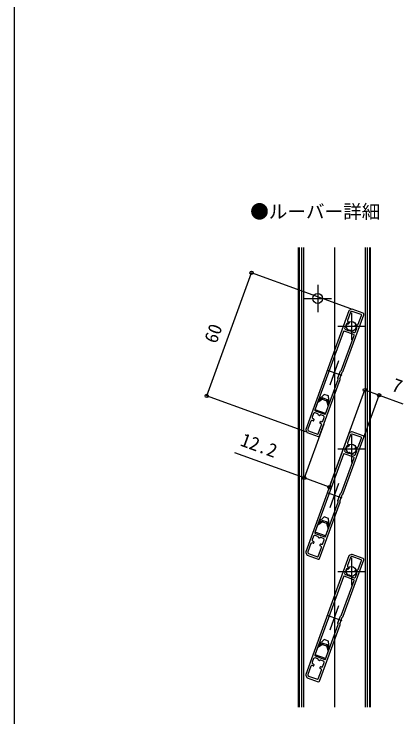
# Model space of a CAD drawing. Units: millimetres, scale not verified. Extents: x -4375 to 4375, y -6499 to 6470.
# Drawn here: x -4375 to -2597, y 37 to 3253 of the extents above; entities that cross this region are included whole.
import ezdxf
from ezdxf.enums import TextEntityAlignment as Align

# ---------------------------------------------------------------- set-up
doc = ezdxf.new("R2010")
doc.units = ezdxf.units.MM
doc.header["$LTSCALE"] = 30
for name, color, linetype in [('0-1_USER1', 3, 'Continuous'), ('0-2_YKK_12', 2, 'Continuous'), ('0-4_YKK_A1', 4, 'Continuous'), ('0-5_YKK_D', 6, 'Continuous'), ('0-6_YKK_ZWAK', 7, 'Continuous')]:
    doc.layers.add(name, color=color, linetype=linetype)
doc.styles.add('ＭＳ ゴシック', font='')
doc.styles.get('ＭＳ ゴシック').set_extended_font_data('MS Gothic')

msp = doc.modelspace()

# ---------------------------------------------------------------- linework, layer by layer
at = {"layer": '0-2_YKK_12'}
for p, q in [((-2910, 2185.73), (-2910, 80.8)), ((-2987, 2014.21), (-2987, 1889.21)), ((-3049.5, 1951.71), (-2924.5, 1951.71)), ((-2833, 1886.71), (-2833, 1761.71)), ((-2895.5, 1824.21), (-2770.5, 1824.21)), ((-2930.27, 1556.51), (-2889.73, 1667.91)), ((-2942.89, 1624.18), (-2877.11, 1600.24)), ((-2833, 1325.71), (-2833, 1200.71)), ((-2895.5, 1263.21), (-2770.5, 1263.21)), ((-2930.27, 995.51), (-2889.73, 1106.91)), ((-2942.89, 1063.18), (-2877.11, 1039.24)), ((-2833, 764.71), (-2833, 639.71)), ((-2895.5, 702.21), (-2770.5, 702.21)), ((-2930.27, 434.51), (-2889.73, 545.91)), ((-2942.89, 502.18), (-2877.11, 478.24))]:
    msp.add_line(p, q, dxfattribs=at)
at = {"layer": '0-4_YKK_A1'}
for p, q in [((-3075, 80.8), (-3075, 2185.73)), ((-3070, 80.8), (-3070, 2185.73)), ((-3060, 80.8), (-3060, 2185.73)), ((-3050, 80.8), (-3050, 2185.73)), ((-2770, 2185.73), (-2770, 80.8)), ((-2760, 2185.73), (-2760, 80.8)), ((-2750, 2185.73), (-2750, 80.8)), ((-2745, 80.8), (-2745, 2185.73)), ((-2832.06, 1902.02), (-2842.62, 1897.09)), ((-2779.25, 1883.73), (-2829.76, 1902.12)), ((-2844.17, 1895.4), (-3041.7, 1352.71)), ((-2869.97, 1619.85), (-2776.26, 1877.32)), ((-2836.99, 1888.82), (-2850.68, 1851.2)), ((-2831.63, 1892.29), (-2835.44, 1890.51)), ((-2788.9, 1877.67), (-2829.34, 1892.39)), ((-2801.82, 1833.42), (-2787.11, 1873.83)), ((-2848.87, 1835.64), (-2850.77, 1836.34)), ((-2847.69, 1844.79), (-2844.15, 1843.51)), ((-2822.08, 1786.52), (-2865.31, 1802.25)), ((-2857.18, 1833.35), (-2863.34, 1816.43)), ((-2860.35, 1810.03), (-2847.44, 1805.33)), ((-2845.11, 1806.06), (-2844.86, 1806.42)), ((-2835.06, 1802.85), (-2835.1, 1802.41)), ((-2814.47, 1798.65), (-2808.32, 1815.56)), ((-2811.31, 1821.97), (-2813.21, 1822.67)), ((-2811.77, 1831.72), (-2808.23, 1830.43)), ((-2869.15, 1800.46), (-2999.8, 1441.5)), ((-2877.61, 1625.19), (-2820.29, 1782.68)), ((-2833.79, 1800.36), (-2820.88, 1795.66)), ((-2894.11, 1588.61), (-2882.75, 1619.83)), ((-2884.83, 1587.8), (-2875.12, 1614.48)), ((-2881.86, 1621.1), (-2878.5, 1623.92)), ((-2874.23, 1615.75), (-2870.86, 1618.58)), ((-2978.05, 1322.91), (-2884.34, 1580.38)), ((-2950.94, 1423.71), (-2893.62, 1581.19)), ((-2893.49, 1582.74), (-2894.25, 1587.07)), ((-2884.2, 1581.93), (-2884.97, 1586.25)), ((-2981.33, 1489.77), (-2956.97, 1512.83)), ((-2938.18, 1505.99), (-2956.97, 1512.83)), ((-2998.43, 1442.79), (-2981.33, 1489.77)), ((-2964.99, 1490.82), (-2986.34, 1476.01)), ((-2962.81, 1496.8), (-2984.16, 1481.99)), ((-2962.81, 1496.8), (-2964.99, 1490.82)), ((-2964.99, 1490.82), (-2946.19, 1483.98)), ((-2962.81, 1496.8), (-2944.02, 1489.96)), ((-2944.02, 1489.96), (-2937.18, 1464.89)), ((-2934.35, 1472.67), (-2938.18, 1505.99)), ((-2934.35, 1472.67), (-2951.45, 1425.69)), ((-3005.62, 1425.52), (-3011.77, 1408.61)), ((-2986.3, 1423.81), (-2999.21, 1428.51)), ((-2951.45, 1425.69), (-2998.43, 1442.79)), ((-2998.01, 1437.65), (-2954.78, 1421.92)), ((-2985.03, 1421.32), (-2984.99, 1421.76)), ((-2974.98, 1418.11), (-2975.23, 1417.76)), ((-2959.74, 1414.15), (-2972.65, 1418.85)), ((-3018.27, 1390.75), (-3031.96, 1353.14)), ((-3008.32, 1392.45), (-3011.86, 1393.74)), ((-3008.79, 1402.2), (-3006.88, 1401.51)), ((-2971.22, 1388.53), (-2969.32, 1387.83)), ((-2962.91, 1390.82), (-2956.75, 1407.74)), ((-2984.12, 1332.56), (-2969.41, 1372.97)), ((-2972.4, 1379.38), (-2975.94, 1380.67)), ((-2844.17, 1334.4), (-3041.7, 791.71)), ((-3041.6, 1350.42), (-3036.67, 1339.86)), ((-3034.98, 1338.3), (-2984.46, 1319.92)), ((-3031.86, 1350.84), (-3030.09, 1347.04)), ((-3028.39, 1345.49), (-2987.96, 1330.77)), ((-2836.99, 1327.82), (-2850.68, 1290.2)), ((-2832.06, 1341.02), (-2842.62, 1336.09)), ((-2831.63, 1331.29), (-2835.44, 1329.51)), ((-2779.25, 1322.73), (-2829.76, 1341.12)), ((-2788.9, 1316.67), (-2829.34, 1331.39)), ((-2869.97, 1058.85), (-2776.26, 1316.32)), ((-2801.82, 1272.42), (-2787.11, 1312.83)), ((-2857.18, 1272.35), (-2863.34, 1255.43)), ((-2848.87, 1274.64), (-2850.77, 1275.34)), ((-2847.69, 1283.79), (-2844.15, 1282.51)), ((-2814.47, 1237.65), (-2808.32, 1254.56)), ((-2811.31, 1260.97), (-2813.21, 1261.67)), ((-2811.77, 1270.72), (-2808.23, 1269.43)), ((-2869.15, 1239.46), (-2999.8, 880.5)), ((-2822.08, 1225.52), (-2865.31, 1241.25)), ((-2860.35, 1249.03), (-2847.44, 1244.33)), ((-2845.11, 1245.06), (-2844.86, 1245.42)), ((-2835.06, 1241.85), (-2835.1, 1241.41)), ((-2833.79, 1239.36), (-2820.88, 1234.66)), ((-2877.61, 1064.19), (-2820.29, 1221.68)), ((-2881.86, 1060.1), (-2878.5, 1062.92)), ((-2894.11, 1027.61), (-2882.75, 1058.83)), ((-2884.83, 1026.8), (-2875.12, 1053.48)), ((-2874.23, 1054.75), (-2870.86, 1057.58)), ((-2978.05, 761.91), (-2884.34, 1019.38)), ((-2950.94, 862.71), (-2893.62, 1020.19)), ((-2893.49, 1021.74), (-2894.25, 1026.07)), ((-2884.2, 1020.93), (-2884.97, 1025.25)), ((-2962.81, 935.8), (-2984.16, 920.99)), ((-2981.33, 928.77), (-2956.97, 951.83)), ((-2962.81, 935.8), (-2964.99, 929.82)), ((-2962.81, 935.8), (-2944.02, 928.96)), ((-2938.18, 944.99), (-2956.97, 951.83)), ((-2934.35, 911.67), (-2938.18, 944.99)), ((-2998.43, 881.79), (-2981.33, 928.77)), ((-2964.99, 929.82), (-2986.34, 915.01)), ((-2964.99, 929.82), (-2946.19, 922.98)), ((-2934.35, 911.67), (-2951.45, 864.69)), ((-2944.02, 928.96), (-2937.18, 903.89)), ((-2951.45, 864.69), (-2998.43, 881.79)), ((-2998.01, 876.65), (-2954.78, 860.92)), ((-3005.62, 864.52), (-3011.77, 847.61)), ((-3008.79, 841.2), (-3006.88, 840.51)), ((-2986.3, 862.81), (-2999.21, 867.51)), ((-2985.03, 860.32), (-2984.99, 860.76)), ((-2974.98, 857.11), (-2975.23, 856.76)), ((-2959.74, 853.15), (-2972.65, 857.85)), ((-2962.91, 829.82), (-2956.75, 846.74)), ((-3018.27, 829.75), (-3031.96, 792.14)), ((-3008.32, 831.45), (-3011.86, 832.74)), ((-2984.12, 771.56), (-2969.41, 811.97)), ((-2972.4, 818.38), (-2975.94, 819.67)), ((-2971.22, 827.53), (-2969.32, 826.83)), ((-2844.17, 773.4), (-3041.7, 230.71)), ((-3041.6, 789.42), (-3036.67, 778.86)), ((-3034.98, 777.3), (-2984.46, 758.92)), ((-3031.86, 789.84), (-3030.09, 786.04)), ((-3028.39, 784.49), (-2987.96, 769.77)), ((-2832.06, 780.02), (-2842.62, 775.09)), ((-2779.25, 761.73), (-2829.76, 780.12)), ((-2869.97, 497.85), (-2776.26, 755.32)), ((-2836.99, 766.82), (-2850.68, 729.2)), ((-2831.63, 770.29), (-2835.44, 768.51)), ((-2788.9, 755.67), (-2829.34, 770.39)), ((-2801.82, 711.42), (-2787.11, 751.83)), ((-2857.18, 711.35), (-2863.34, 694.43)), ((-2848.87, 713.64), (-2850.77, 714.34)), ((-2847.69, 722.79), (-2844.15, 721.51)), ((-2811.77, 709.72), (-2808.23, 708.43)), ((-2869.15, 678.46), (-2999.8, 319.5)), ((-2822.08, 664.52), (-2865.31, 680.25)), ((-2860.35, 688.03), (-2847.44, 683.33)), ((-2845.11, 684.06), (-2844.86, 684.42)), ((-2835.06, 680.85), (-2835.1, 680.41)), ((-2833.79, 678.36), (-2820.88, 673.66)), ((-2814.47, 676.65), (-2808.32, 693.56)), ((-2811.31, 699.97), (-2813.21, 700.67)), ((-2877.61, 503.19), (-2820.29, 660.68)), ((-2894.11, 466.61), (-2882.75, 497.83)), ((-2884.83, 465.8), (-2875.12, 492.48)), ((-2881.86, 499.1), (-2878.5, 501.92)), ((-2874.23, 493.75), (-2870.86, 496.58)), ((-2978.05, 200.91), (-2884.34, 458.38)), ((-2950.94, 301.71), (-2893.62, 459.19)), ((-2893.49, 460.74), (-2894.25, 465.07)), ((-2884.2, 459.93), (-2884.97, 464.25)), ((-2981.33, 367.77), (-2956.97, 390.83)), ((-2938.18, 383.99), (-2956.97, 390.83)), ((-2998.43, 320.79), (-2981.33, 367.77)), ((-2964.99, 368.82), (-2986.34, 354.01)), ((-2962.81, 374.8), (-2984.16, 359.99)), ((-2962.81, 374.8), (-2964.99, 368.82)), ((-2964.99, 368.82), (-2946.19, 361.98)), ((-2962.81, 374.8), (-2944.02, 367.96)), ((-2944.02, 367.96), (-2937.18, 342.89)), ((-2934.35, 350.67), (-2938.18, 383.99)), ((-2934.35, 350.67), (-2951.45, 303.69)), ((-3005.62, 303.52), (-3011.77, 286.61)), ((-2986.3, 301.81), (-2999.21, 306.51)), ((-2951.45, 303.69), (-2998.43, 320.79)), ((-2998.01, 315.65), (-2954.78, 299.92)), ((-2985.03, 299.32), (-2984.99, 299.76)), ((-2974.98, 296.11), (-2975.23, 295.76)), ((-2959.74, 292.15), (-2972.65, 296.85)), ((-3018.27, 268.75), (-3031.96, 231.14)), ((-3008.32, 270.45), (-3011.86, 271.74)), ((-3008.79, 280.2), (-3006.88, 279.51)), ((-2972.4, 257.38), (-2975.94, 258.67)), ((-2971.22, 266.53), (-2969.32, 265.83)), ((-2962.91, 268.82), (-2956.75, 285.74)), ((-3041.6, 228.42), (-3036.67, 217.86)), ((-3031.86, 228.84), (-3030.09, 225.04)), ((-2984.12, 210.56), (-2969.41, 250.97)), ((-3034.98, 216.3), (-2984.46, 197.92)), ((-3028.39, 223.49), (-2987.96, 208.77))]:
    msp.add_line(p, q, dxfattribs=at)
for points in [[(-2944.02, 1489.96), (-2946.19, 1483.98), (-2939.35, 1458.91)], [(-2944.02, 928.96), (-2946.19, 922.98), (-2939.35, 897.91)], [(-2944.02, 367.96), (-2946.19, 361.98), (-2939.35, 336.91)]]:
    msp.add_lwpolyline(points, dxfattribs=at)
for centre in [(-2987, 1951.71), (-2833, 1824.21), (-2833, 1263.21), (-2833, 702.21)]:
    msp.add_circle(centre, 22.5, dxfattribs=at)
for centre, radius, start, end in [((-2830.79, 1899.3), 3, 70, 115), ((-2841.35, 1894.37), 3, 115, 160), ((-2834.17, 1887.79), 3, 115, 160), ((-2830.37, 1889.57), 3, 70, 115), ((-2789.93, 1874.85), 3, 340, 70), ((-2780.96, 1879.03), 5, 340, 70), ((-2852.48, 1831.64), 5, 70, 160), ((-2845.98, 1849.49), 5, 160, 250), ((-2847.84, 1838.46), 3, 250, 314.62307), ((-2833.09, 1823.52), 18, 125.1501, 134.62307), ((-2845.18, 1840.69), 3, 305.1501, 70), ((-2866.33, 1799.43), 3, 70, 160), ((-2858.64, 1814.72), 5, 160, 250), ((-2846.75, 1807.21), 2, 250, 325), ((-2842.41, 1804.7), 3, 63.66596, 145), ((-2833.09, 1823.52), 18, 243.66596, 256.33404), ((-2838.05, 1803.11), 3, 355, 76.33404), ((-2833.11, 1802.24), 2, 175, 250), ((-2812.79, 1828.9), 3, 70, 194.8499), ((-2833.09, 1823.52), 18, 5.37693, 14.8499), ((-2812.18, 1825.48), 3, 185.37693, 250), ((-2813.02, 1817.27), 5, 340, 70), ((-2806.52, 1835.13), 5, 250, 340), ((-2823.11, 1783.7), 3, 340, 70), ((-2819.17, 1800.36), 5, 250, 340), ((-2879.93, 1618.8), 3, 130, 160), ((-2880.43, 1626.22), 3, 310, 340), ((-2872.3, 1613.46), 3, 130, 160), ((-2872.79, 1620.88), 3, 310, 340), ((-2891.29, 1587.59), 3, 160, 190), ((-2896.44, 1582.22), 3, 340, 10), ((-2882.01, 1586.78), 3, 160, 190), ((-2887.16, 1581.41), 3, 340, 10), ((-3000.92, 1423.81), 5, 70, 160), ((-2996.98, 1440.47), 3, 160, 250), ((-2986.98, 1421.93), 2, 355, 70), ((-2982.04, 1421.06), 3, 175, 256.33404), ((-2987, 1400.66), 18, 63.66596, 76.33404), ((-2977.68, 1419.48), 3, 243.66596, 325), ((-2973.34, 1416.97), 2, 70, 145), ((-2953.76, 1424.74), 3, 250, 340), ((-3013.57, 1389.04), 5, 70, 160), ((-3007.08, 1406.9), 5, 160, 250), ((-3007.3, 1395.27), 3, 250, 14.8499), ((-3007.91, 1398.69), 3, 5.37693, 70), ((-2987, 1400.66), 18, 185.37693, 194.8499), ((-2974.91, 1383.48), 3, 125.1501, 250), ((-2987, 1400.66), 18, 305.1501, 314.62307), ((-2972.25, 1385.71), 3, 70, 134.62307), ((-2967.61, 1392.53), 5, 250, 340), ((-2961.45, 1409.45), 5, 340, 70), ((-3038.88, 1351.69), 3, 160, 205), ((-3029.14, 1352.11), 3, 160, 205), ((-2974.11, 1374.68), 5, 340, 70), ((-3033.95, 1341.12), 3, 205, 250), ((-3027.37, 1348.31), 3, 205, 250), ((-2986.93, 1333.59), 3, 250, 340), ((-2982.75, 1324.62), 5, 250, 340), ((-2841.35, 1333.37), 3, 115, 160), ((-2834.17, 1326.79), 3, 115, 160), ((-2830.79, 1338.3), 3, 70, 115), ((-2830.37, 1328.57), 3, 70, 115), ((-2780.96, 1318.03), 5, 340, 70), ((-2845.98, 1288.49), 5, 160, 250), ((-2789.93, 1313.85), 3, 340, 70), ((-2858.64, 1253.72), 5, 160, 250), ((-2852.48, 1270.64), 5, 70, 160), ((-2847.84, 1277.46), 3, 250, 314.62307), ((-2833.09, 1262.52), 18, 125.1501, 134.62307), ((-2845.18, 1279.69), 3, 305.1501, 70), ((-2812.79, 1267.9), 3, 70, 194.8499), ((-2833.09, 1262.52), 18, 5.37693, 14.8499), ((-2812.18, 1264.48), 3, 185.37693, 250), ((-2813.02, 1256.27), 5, 340, 70), ((-2806.52, 1274.13), 5, 250, 340), ((-2866.33, 1238.43), 3, 70, 160), ((-2846.75, 1246.21), 2, 250, 325), ((-2842.41, 1243.7), 3, 63.66596, 145), ((-2833.09, 1262.52), 18, 243.66596, 256.33404), ((-2838.05, 1242.11), 3, 355, 76.33404), ((-2833.11, 1241.24), 2, 175, 250), ((-2823.11, 1222.7), 3, 340, 70), ((-2819.17, 1239.36), 5, 250, 340), ((-2880.43, 1065.22), 3, 310, 340), ((-2879.93, 1057.8), 3, 130, 160), ((-2872.3, 1052.46), 3, 130, 160), ((-2872.79, 1059.88), 3, 310, 340), ((-2891.29, 1026.59), 3, 160, 190), ((-2896.44, 1021.22), 3, 340, 10), ((-2882.01, 1025.78), 3, 160, 190), ((-2887.16, 1020.41), 3, 340, 10), ((-2996.98, 879.47), 3, 160, 250), ((-3007.08, 845.9), 5, 160, 250), ((-3007.91, 837.69), 3, 5.37693, 70), ((-3000.92, 862.81), 5, 70, 160), ((-2987, 839.66), 18, 185.37693, 194.8499), ((-2986.98, 860.93), 2, 355, 70), ((-2982.04, 860.06), 3, 175, 256.33404), ((-2987, 839.66), 18, 63.66596, 76.33404), ((-2977.68, 858.48), 3, 243.66596, 325), ((-2973.34, 855.97), 2, 70, 145), ((-2961.45, 848.45), 5, 340, 70), ((-2953.76, 863.74), 3, 250, 340), ((-3013.57, 828.04), 5, 70, 160), ((-3007.3, 834.27), 3, 250, 14.8499), ((-2974.91, 822.48), 3, 125.1501, 250), ((-2987, 839.66), 18, 305.1501, 314.62307), ((-2972.25, 824.71), 3, 70, 134.62307), ((-2974.11, 813.68), 5, 340, 70), ((-2967.61, 831.53), 5, 250, 340), ((-3038.88, 790.69), 3, 160, 205), ((-3033.95, 780.12), 3, 205, 250), ((-3029.14, 791.11), 3, 160, 205), ((-3027.37, 787.31), 3, 205, 250), ((-2841.35, 772.37), 3, 115, 160), ((-2830.79, 777.3), 3, 70, 115), ((-2986.93, 772.59), 3, 250, 340), ((-2982.75, 763.62), 5, 250, 340), ((-2834.17, 765.79), 3, 115, 160), ((-2830.37, 767.57), 3, 70, 115), ((-2789.93, 752.85), 3, 340, 70), ((-2780.96, 757.03), 5, 340, 70), ((-2852.48, 709.64), 5, 70, 160), ((-2845.98, 727.49), 5, 160, 250), ((-2847.84, 716.46), 3, 250, 314.62307), ((-2833.09, 701.52), 18, 125.1501, 134.62307), ((-2845.18, 718.69), 3, 305.1501, 70), ((-2812.79, 706.9), 3, 70, 194.8499), ((-2806.52, 713.13), 5, 250, 340), ((-2866.33, 677.43), 3, 70, 160), ((-2858.64, 692.72), 5, 160, 250), ((-2846.75, 685.21), 2, 250, 325), ((-2842.41, 682.7), 3, 63.66596, 145), ((-2833.09, 701.52), 18, 243.66596, 256.33404), ((-2838.05, 681.11), 3, 355, 76.33404), ((-2833.11, 680.24), 2, 175, 250), ((-2819.17, 678.36), 5, 250, 340), ((-2833.09, 701.52), 18, 5.37693, 14.8499), ((-2812.18, 703.48), 3, 185.37693, 250), ((-2813.02, 695.27), 5, 340, 70), ((-2823.11, 661.7), 3, 340, 70), ((-2879.93, 496.8), 3, 130, 160), ((-2880.43, 504.22), 3, 310, 340), ((-2872.3, 491.46), 3, 130, 160), ((-2872.79, 498.88), 3, 310, 340), ((-2891.29, 465.59), 3, 160, 190), ((-2896.44, 460.22), 3, 340, 10), ((-2882.01, 464.78), 3, 160, 190), ((-2887.16, 459.41), 3, 340, 10), ((-3000.92, 301.81), 5, 70, 160), ((-2996.98, 318.47), 3, 160, 250), ((-2986.98, 299.93), 2, 355, 70), ((-2982.04, 299.06), 3, 175, 256.33404), ((-2987, 278.66), 18, 63.66596, 76.33404), ((-2977.68, 297.48), 3, 243.66596, 325), ((-2973.34, 294.97), 2, 70, 145), ((-2961.45, 287.45), 5, 340, 70), ((-2953.76, 302.74), 3, 250, 340), ((-3013.57, 267.04), 5, 70, 160), ((-3007.08, 284.9), 5, 160, 250), ((-3007.3, 273.27), 3, 250, 14.8499), ((-3007.91, 276.69), 3, 5.37693, 70), ((-2987, 278.66), 18, 185.37693, 194.8499), ((-2974.91, 261.48), 3, 125.1501, 250), ((-2987, 278.66), 18, 305.1501, 314.62307), ((-2972.25, 263.71), 3, 70, 134.62307), ((-2974.11, 252.68), 5, 340, 70), ((-2967.61, 270.53), 5, 250, 340), ((-3038.88, 229.69), 3, 160, 205), ((-3029.14, 230.11), 3, 160, 205), ((-3033.95, 219.12), 3, 205, 250), ((-3027.37, 226.31), 3, 205, 250), ((-2986.93, 211.59), 3, 250, 340), ((-2982.75, 202.62), 5, 250, 340)]:
    msp.add_arc(centre, radius, start, end, dxfattribs=at)
at = {"layer": '0-5_YKK_D'}
for p, q in [((-3494.46, 1505.54), (-3289.25, 2069.36)), ((-2836.09, 1904.42), (-3290.19, 2069.7)), ((-2845.21, 1331.55), (-2771.58, 1533.84)), ((-3041.39, 1340.64), (-3495.4, 1505.89)), ((-2777.53, 1312.85), (-2705.8, 1509.9)), ((-2958.58, 1376.42), (-3048.51, 1129.33)), ((-2845.66, 1330.33), (-2933.98, 1087.65))]:
    msp.add_line(p, q, dxfattribs=at)
for points in [[(-2771.92, 1532.9), (-2706.15, 1508.96), (-2597.25, 1469.33)], [(-2933.64, 1088.59), (-3048.17, 1130.27), (-3365.12, 1245.63)]]:
    msp.add_lwpolyline(points, dxfattribs=at)
for centre in [(-3289.25, 2069.36), (-3494.46, 1505.54), (-2771.92, 1532.9), (-2706.15, 1508.96), (-3048.17, 1130.27), (-2933.64, 1088.59)]:
    msp.add_circle(centre, 7.5, dxfattribs=at)
at = {"layer": '0-6_YKK_ZWAK'}
msp.add_line((-4375, 6250.8), (-4375, -6499.2), dxfattribs=at)

# ---------------------------------------------------------------- texts
at = {"layer": '0-1_USER1', "style": 'ＭＳ ゴシック'}
msp.add_text('●ルーバー詳細', height=62.32, dxfattribs=at).set_placement((-3295.59, 2299.43), align=Align.BOTTOM_LEFT)
at = {"layer": '0-5_YKK_D', "style": 'ＭＳ ゴシック'}
for s, rotation, p in [('60', 70, (-3432.21, 1735.07)), ('7', 340, (-2660.04, 1513.46)), ('12.2', 340, (-3351.74, 1262.04))]:
    msp.add_text(s, height=62.32, rotation=rotation, dxfattribs=at).set_placement(p, align=Align.BOTTOM_LEFT)

doc.saveas('drawing.dxf')
